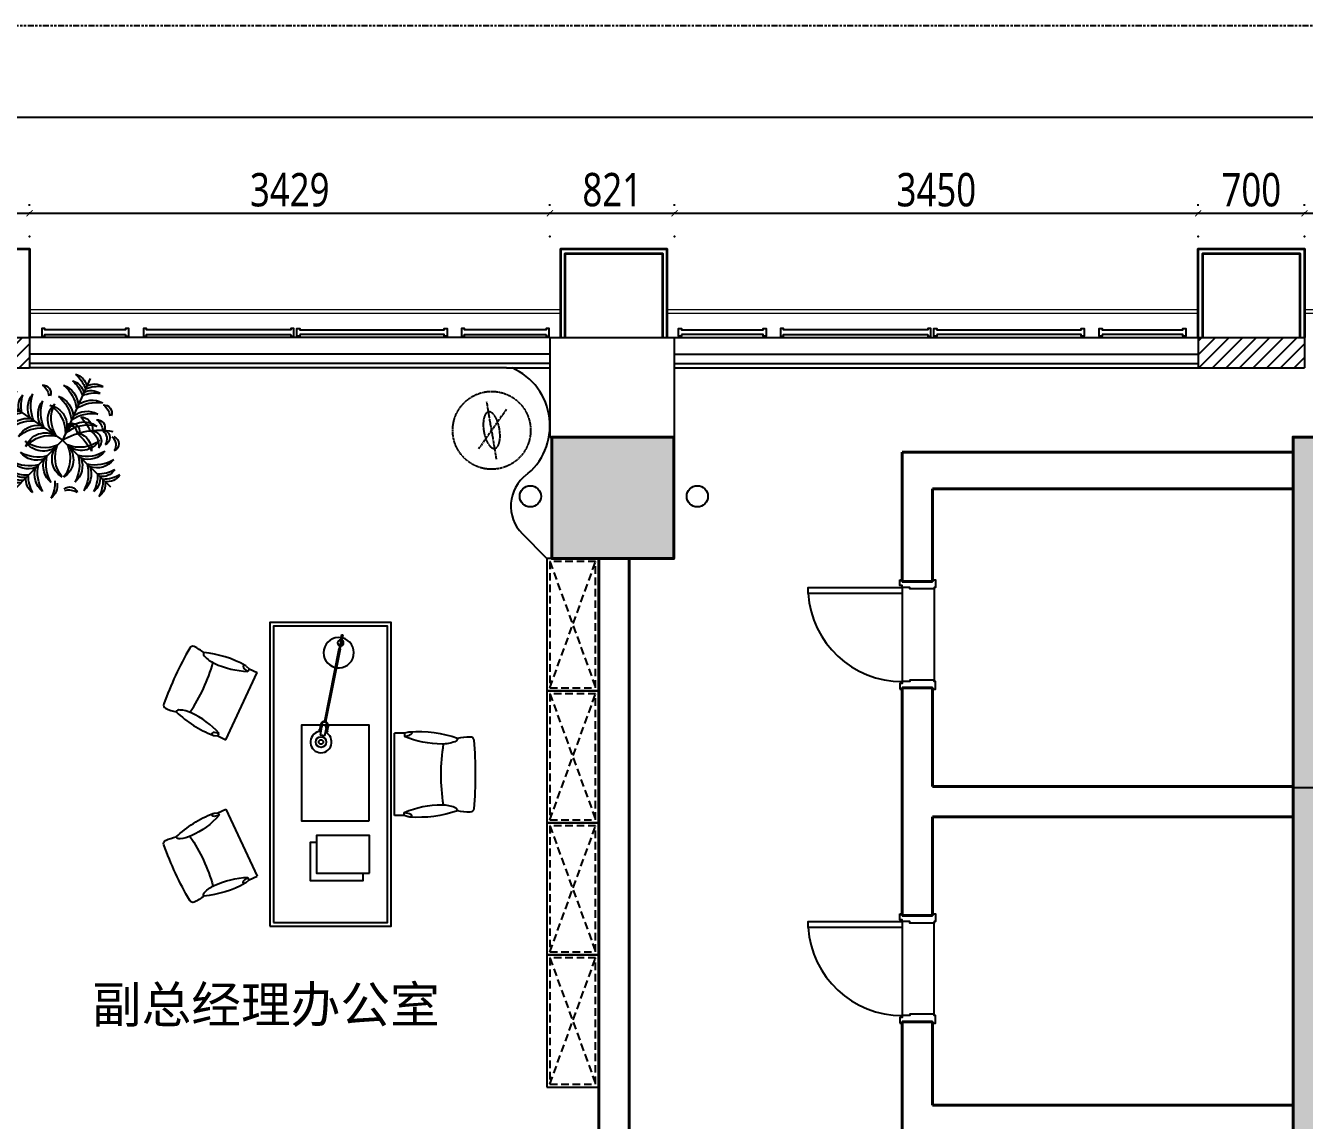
# Model space of a CAD drawing. Header units: millimetres. Extents: x 181055 to 256117, y -39966 to -14434.
# Drawn here: x 197841 to 206267, y -21644 to -14434 of the extents above; entities that cross this region are included whole.
import ezdxf
from ezdxf.enums import TextEntityAlignment as Align

# ---------------------------------------------------------------- set-up
doc = ezdxf.new("R2010")
doc.units = ezdxf.units.MM
doc.header["$LTSCALE"] = 10
for name, pattern in [('DASHED', [0.75, 0.5, -0.25]), ('X-ROOF-plan-SP01_$0$R1120_Topographical PlanLTSC-1000$0$OUH_A-FPB4--D- - Default$0${ Chain Double-Dash }', [2.75, 1.5, -0.25, 0.25, -0.25, 0.25, -0.25]), ('XR41-42F$0$LEVEL 31$0${ Tapered Dash }', [10, 4, -1, 1.5, -1, 1.5, -1])]:
    doc.linetypes.add(name, pattern=pattern)
for name, color, linetype in [('A-TEXT 文字_DWGshare.com', 7, 'Continuous'), ('A绿-1_DWGshare.com', 94, 'Continuous'), ('C-窗帘_DWGshare.com', 2, 'Continuous'), ('DOOR_DWGshare.com', 31, 'Continuous'), ('E6.室内植物_DWGshare.com', 94, 'Continuous'), ('P-(HATCH)_DWGshare.com', 8, 'Continuous'), ('P-0.18_DWGshare.com', 5, 'Continuous'), ('P-Furniture(活动家具)_DWGshare.com', 134, 'Continuous'), ('p-地坪_DWGshare.com', 251, 'Continuous'), ('P-护窗栏杆_DWGshare.com', 211, 'Continuous'), ('PUB_HATCH_DWGshare.com', 8, 'Continuous'), ('STAIR_DWGshare.com', 2, 'Continuous'), ('VPIPE-雨水_DWGshare.com', 7, 'Continuous'), ('WALL-隔墙_DWGshare.com', 5, 'Continuous'), ('门套_DWGshare.com', 31, 'Continuous')]:
    doc.layers.add(name, color=color, linetype=linetype)
doc.layers.add('Defpoints_DWGshare.com', color=7, linetype='Continuous', plot=False)
for name, color, linetype, lineweight in [('WALL_DWGshare.com', 7, 'Continuous', 40), ('WINDOW_DWGshare.com', 4, 'Continuous', 18), ('型材层_DWGshare.com', 3, 'Continuous', 35)]:
    doc.layers.add(name, color=color, linetype=linetype, lineweight=lineweight)
doc.styles.add('平面图（中文）-D', font='Microsoft YaHei.ttf')
doc.styles.add('黑体', font='Microsoft YaHei.ttf', dxfattribs={"width": 0.8})
doc.dimstyles.new('内部尺寸', dxfattribs={"dimscale": 2, "dimtxt": 110, "dimasz": 20, "dimexe": 30, "dimexo": 100, "dimgap": 20, "dimtad": 1, "dimdec": 0, "dimdsep": 46, "dimtxsty": '黑体', "dimblk": 'ARCHTICK', "dimcen": 20, "dimclrd": 251, "dimclre": 251, "dimclrt": 4, "dimadec": 0, "dimazin": 0, "dimtfac": 1, "dimtdec": 0, "dimtix": 1, "dimtmove": 1, "dimatfit": 3, "dimldrblk": 'DOT', "dimfxl": 1, "dimarcsym": 0})

# ---------------------------------------------------------------- blocks, each defined once
blk = doc.blocks.new('dd')
at = {"layer": 'WINDOW_DWGshare.com', "color": 1, "ltscale": 0.5}
for p, q in [((806484, -57563.4), (809984, -57563.4)), ((806484, -57587.4), (809984, -57587.4)), ((810684, -57563.4), (814184, -57563.4)), ((810684, -57587.4), (814184, -57587.4)), ((814884, -57563.4), (818384, -57563.4)), ((814884, -57587.4), (818384, -57587.4))]:
    blk.add_line(p, q, dxfattribs=at)
at = {"layer": '型材层_DWGshare.com', "color": 1, "ltscale": 0.5}
for points in [[(805784, -57747.2), (805784, -57163.4), (806484, -57163.4), (806484, -57747.2)], [(809984, -57747.2), (809984, -57163.4), (810684, -57163.4), (810684, -57747.2)], [(810014, -57747.2), (810014, -57193.4), (810654, -57193.4), (810654, -57747.2)], [(814184, -57747.2), (814184, -57163.4), (814884, -57163.4), (814884, -57747.2)], [(814214, -57747.2), (814214, -57193.4), (814854, -57193.4), (814854, -57747.2)]]:
    blk.add_lwpolyline(points, dxfattribs=at)
blk = doc.blocks.new('tasklight')
at = {"layer": 'P-Furniture(活动家具)_DWGshare.com', "color": 251}
for p, q in [((457.5, 270.3), (495.7, 282.4)), ((459, 265.6), (497.2, 277.6)), ((474.8, 265.3), (527.3, 281.8)), ((483.9, 236.7), (536.3, 253.2)), ((487.8, 282.5), (492.5, 284)), ((488.5, 280.1), (487.8, 282.5)), ((491.5, 270.6), (490, 275.3)), ((493.3, 281.6), (492.5, 284)), ((496.3, 272.1), (494.8, 276.8)), ((497.2, 277.6), (495.7, 282.4)), ((-25, 96.3), (440.3, 242.9)), ((-22.6, 88.7), (442.7, 235.3)), ((471.1, 227.4), (509.2, 239.4)), ((472.6, 222.7), (510.7, 234.7)), ((500.6, 242), (502.1, 237.2)), ((503.6, 232.4), (504.3, 230)), ((504.3, 230), (509.1, 231.5)), ((505.3, 243.5), (506.8, 238.7)), ((508.3, 233.9), (509.1, 231.5)), ((509.2, 239.4), (510.7, 234.7)), ((-96, 71.9), (-24.4, 94.4)), ((-94.8, 68), (-23.2, 90.6)), ((-71.7, 84.7), (-56.5, 89.6)), ((-70.8, 81.9), (-71.7, 84.7)), ((-55.6, 86.7), (-70.8, 81.9)), ((-57.8, 83.9), (-58.4, 85.8)), ((-55.6, 86.7), (-56.5, 89.6)), ((-22.6, 88.7), (-25, 96.3)), ((-115.6, 67.8), (-70.8, 81.9)), ((-113.2, 60.1), (-115.6, 67.8)), ((-113.2, 60.1), (-68.4, 74.3)), ((-94.8, 68), (-96, 71.9)), ((-70.8, 81.9), (-70.2, 80)), ((-69, 76.2), (-68.4, 74.3)), ((-67.4, 80.9), (-68, 82.8))]:
    blk.add_line(p, q, dxfattribs=at)
for radius in [35, 15]:
    blk.add_circle((572.3, 280.3), radius, dxfattribs=at)
for centre, radius, start, end in [((572.3, 280.3), 70, 209.85888, 185.11163), ((465, 246.5), 25, 107.48525, 287.48525), ((465, 246.5), 20, 107.48525, 287.48525), ((479.4, 251), 15, 107.48525, 287.48525), ((572.3, 280.3), 45, 178.01403, 216.95647), ((0, 100), 100, 19.7777, 195.19281), ((0, 100), 100, 199.7777, 15.19281), ((-62, 80.5), 20, 209.02221, 185.94829)]:
    blk.add_arc(centre, radius, start, end, dxfattribs=at)
blk = doc.blocks.new('08CH600B')
at = {"layer": 'P-Furniture(活动家具)_DWGshare.com', "color": 9, "linetype": 'ByBlock'}
for p, q in [((-271.2, -64.2), (-271.2, 0)), ((271.2, 0), (-271.2, 0)), ((271.2, -64.2), (271.2, 0)), ((-279.1, -90.8), (-271.2, -64.2)), ((279.1, -90.8), (271.2, -64.2))]:
    blk.add_line(p, q, dxfattribs=at)
at = {"layer": 'P-Furniture(活动家具)_DWGshare.com', "linetype": 'ByBlock'}
blk.add_line((-271.2, -64.2), (-250.3, -64.1), dxfattribs=at)
at = {"layer": 'P-Furniture(活动家具)_DWGshare.com', "color": 251, "linetype": 'ByBlock'}
for p, q in [((-271.2, -64.2), (-250.3, -64.1)), ((-250.3, -64.1), (-258.1, -99)), ((-250.3, -64.1), (-258.1, -99)), ((250.3, -64.1), (258.1, -99)), ((271.2, -64.2), (250.3, -64.1)), ((250.3, -64.1), (258.1, -99)), ((271.2, -64.2), (250.3, -64.1))]:
    blk.add_line(p, q, dxfattribs=at)
for centre, radius, start, end in [((-825.9, -310.1), 625.9, 359.74904, 23.14326), ((-825.9, -310.1), 625.9, 359.74904, 23.14326), ((825.9, -310.1), 625.9, 156.85674, 180.25096), ((825.9, -310.1), 625.9, 156.85674, 180.25096), ((-255.4, -99.9), 25.4, 180.53278, 200.53447), ((-255.4, -99.9), 25.4, 180.53278, 200.53447), ((-273.2, -106.6), 6.35, 200.53447, 296.55371), ((-273.2, -106.6), 6.35, 200.53447, 296.55371), ((-281.7, -89.6), 25.4, 296.55371, 338.19032), ((-281.7, -89.6), 25.4, 296.55371, 338.19032), ((281.7, -89.6), 25.4, 201.80968, 243.44629), ((281.7, -89.6), 25.4, 201.80968, 243.44629), ((273.2, -106.6), 6.35, 243.44629, 339.46553), ((273.2, -106.6), 6.35, 243.44629, 339.46553), ((255.4, -99.9), 25.4, 339.46553, 359.46722), ((255.4, -99.9), 25.4, 339.46553, 359.46722), ((-411.7, -315.8), 211.7, 337.79626, 0.81786), ((-411.7, -315.8), 211.7, 337.79626, 0.81786), ((0, -1515), 1208.4, 80.47185, 99.52815), ((0, -1515), 1208.4, 80.47185, 99.52815), ((411.7, -315.8), 211.7, 179.18214, 202.20374), ((411.7, -315.8), 211.7, 179.18214, 202.20374), ((-240.4, -390), 25.4, 273.26439, 346.58194), ((-240.4, -390), 25.4, 273.26439, 346.58194), ((240.4, -390), 25.4, 193.41806, 266.73561), ((240.4, -390), 25.4, 193.41806, 266.73561)]:
    blk.add_arc(centre, radius, start, end, dxfattribs=at)
at = {"layer": 'P-Furniture(活动家具)_DWGshare.com', "color": 9, "linetype": 'ByBlock'}
for centre, radius, start, end in [((490.1, -158), 773.1, 175.71112, 199.44049), ((-490.1, -158), 773.1, 340.55951, 4.28888), ((133, -501), 381.7, 167.02167, 179.39414), ((-133, -501), 381.7, 0.60586, 12.97833), ((-223.2, -497.3), 25.4, 179.41541, 265.12811), ((223.2, -497.3), 25.4, 274.87189, 0.58459), ((0, 2121.9), 2654.1, 265.12811, 274.87189)]:
    blk.add_arc(centre, radius, start, end, dxfattribs=at)
at = {"layer": 'P-Furniture(活动家具)_DWGshare.com', "linetype": 'ByBlock'}
for centre, start, end in [((-255.4, -99.9), 158.89787, 180.53278), ((255.4, -99.9), 359.46722, 21.10213)]:
    blk.add_arc(centre, 25.4, start, end, dxfattribs=at)
blk = doc.blocks.new('A$C1E5F07D9')
at = {"layer": 'P-Furniture(活动家具)_DWGshare.com', "color": 9, "ltscale": 500, "elevation": 0}
blk.add_lwpolyline([(1190.8, -392.7), (1190.8, -1192.7), (-809.2, -1192.7), (-809.2, -392.7)], close=True, dxfattribs=at)
at = {"layer": 'P-Furniture(活动家具)_DWGshare.com', "color": 251, "elevation": 0}
for points in [[(1165.8, -417.7), (1165.8, -1167.7), (-784.2, -1167.7), (-784.2, -417.7)], [(496, -1046.5), (-134, -1046.5), (-134, -601), (496, -601)], [(842.5, -1050.8), (592.5, -1050.8), (592.5, -700.8), (842.5, -700.8)]]:
    blk.add_lwpolyline(points, close=True, dxfattribs=at)
blk.add_lwpolyline([(639.7, -700.8), (639.7, -657.9), (889.7, -657.9), (889.7, -1007.9), (842.5, -1007.9)], dxfattribs=at)
at = {"layer": 'P-Furniture(活动家具)_DWGshare.com', "color": 251, "extrusion": (-2.4004e-12, -1.1193e-12, -1), "xscale": 0.9, "yscale": 0.9, "zscale": -0.9, "rotation": 155.0940914614292}
blk.add_blockref('08CH600B', (258.9, -206.4), dxfattribs=at)
at = {"layer": 'P-Furniture(活动家具)_DWGshare.com', "color": 251, "extrusion": (2.4004e-12, -1.1193e-12, -1), "xscale": -0.9, "yscale": 0.9, "zscale": -0.9, "rotation": 204.9059085385708}
blk.add_blockref('08CH600B', (-640.5, -206.4, 0), dxfattribs=at)
at = {"layer": 'P-Furniture(活动家具)_DWGshare.com', "color": 251, "extrusion": (-2.6486e-12, 0, -1), "zscale": -1, "rotation": 151.3099324738259}
blk.add_blockref('tasklight', (658.6, -759.1, 0), dxfattribs=at)
at = {"layer": 'P-Furniture(活动家具)_DWGshare.com', "color": 251, "rotation": 0.09224349215733131}
blk.add_blockref('08CH600B', (190.8, -1214.8, 0), dxfattribs=at)
blk = doc.blocks.new('awetaert')
at = {"layer": 'A绿-1_DWGshare.com', "color": 94}
for p in [(466590, 64655), (465936, 64470), (466005, 63794), (466753, 63804)]:
    blk.add_line(p, (466373, 64173), dxfattribs=at)
at = {"layer": 'A绿-1_DWGshare.com', "color": 94, "extrusion": (0, 0, -1)}
for centre, major_axis, start_param, end_param in [((466222, 64544), (51.1, 33), -1.10406, 0.972978), ((466136, 64503), (111, 72), -0.320826, 0.440009), ((466203, 64384), (238, 154), -0.314797, 0.447307), ((466327, 64443), (142, 92), -0.670097, 0.554161), ((466272, 64430), (231, 149), -0.285874, 0.225561), ((466421, 64520), (103, 66), -0.743935, 0.361458), ((466445, 64572), (103, 66), -0.743935, 0.361458), ((466296, 64482), (231, 149), -0.285874, 0.225561), ((466624, 64491), (103, 66), -1.513376, -0.407982), ((466103, 64476), (103, 66), 3.373546, 4.478939), ((466277, 64477), (231, 149), 3.509443, 4.020878), ((466151, 64443), (103, 66), 3.373546, 4.478939), ((466325, 64445), (231, 149), 3.509443, 4.020878), ((466271, 64427), (142, 92), 3.180843, 4.405101), ((466408, 64442), (238, 154), 3.287698, 4.049802), ((466288, 64356), (142, 92), -0.670097, 0.554161), ((466163, 64296), (238, 154), -0.314797, 0.447307), ((466606, 64318), (142, 92), 4.577107, 5.801365), ((466633, 64268), (231, 149), -1.377479, -0.866044), ((466601, 64439), (103, 66), -1.513376, -0.407982), ((466656, 64320), (231, 149), -1.377479, -0.866044), ((465992, 64313), (103, 66), 4.142987, 5.24838), ((466055, 64151), (231, 149), 4.601048, 5.112483), ((466040, 64280), (103, 66), 4.142987, 5.24838), ((466351, 64373), (142, 92), 3.180843, 4.405101), ((466488, 64388), (238, 154), 3.287698, 4.049802), ((466424, 64336), (138, 89), 2.799961, 4.548932), ((466535, 64343), (210, 135), 3.118318, 4.192068), ((466147, 64233), (210, 135), -0.457063, 0.616687), ((466245, 64285), (138, 89), -0.813927, 0.935044), ((466567, 64230), (142, 92), 4.577107, 5.801365), ((466644, 64185), (238, 154), 4.683961, 5.446065), ((466700, 64388), (51.1, 33), -1.10406, 0.972978), ((466614, 64346), (111, 72), -0.320826, 0.440009), ((466103, 64118), (231, 149), 4.601048, 5.112483), ((466099, 64174), (142, 92), 4.216825, 5.441083), ((466136, 64041), (238, 154), 4.572124, 5.334229), ((466569, 64043), (210, 135), 4.514581, 5.588331), ((466543, 64151), (138, 89), 4.196224, 5.945195), ((466447, 64246), (50, 32.3), -1.549403, 0.909803), ((466605, 64098), (238, 154), 4.683961, 5.446065), ((466340, 64156), (222, 143), -0.269202, 0.225046), ((466518, 64262), (77.2, 49.8), -1.012526, 0.722625), ((466646, 64272), (51.1, 33), -1.10406, 0.972978), ((466560, 64231), (111, 72), -0.320826, 0.440009), ((466179, 64120), (142, 92), 4.216825, 5.441083), ((466216, 63987), (238, 154), 4.572124, 5.334229), ((466241, 64066), (138, 89), 4.072995, 5.821966), ((466275, 63960), (210, 135), 4.429859, 5.503609), ((466662, 63680), (324, 470), -1.133588, -0.414839), ((466409, 64214), (69.3, 44.7), -0.917349, 0.448016), ((466206, 63880), (375, 242), -0.307165, 0.089693), ((466465, 64096), (115, 74), -0.725225, 0.634728), ((466598, 64166), (68.1, 43.9), -1.119203, 1.326036), ((466527, 64130), (111, 72), -0.510445, 0.717279), ((466637, 64182), (71.1, 45.9), -0.310939, 1.145878), ((466685, 64192), (50.7, 32.7), -0.627311, 1.742768), ((466708, 64134), (71.1, 45.9), -0.310939, 1.145878), ((466756, 64144), (50.7, 32.7), -0.627311, 1.742768), ((465987, 64012), (103, 66), 4.142987, 5.24838), ((466050, 63849), (231, 149), 4.601048, 5.112483), ((466222, 64251), (138, 89), 1.403697, 3.152668), ((466234, 64362), (210, 135), 1.722055, 2.795804), ((466456, 64024), (138, 89), 2.676732, 4.425702), ((466566, 64039), (210, 135), 3.033595, 4.107345), ((466185, 64033), (210, 135), 0.151258, 1.225008), ((466295, 64021), (138, 89), -0.167099, 1.581872), ((466508, 64366), (210, 135), 1.462799, 2.536549), ((466523, 64256), (138, 89), 1.105935, 2.854906), ((466105, 64116), (142, 92), 1.78458, 3.008838), ((466115, 64254), (238, 154), 1.891434, 2.653539), ((466182, 64323), (238, 154), 1.891434, 2.653539), ((466172, 64185), (142, 92), 1.78458, 3.008838), ((466392, 63972), (142, 92), 2.820562, 4.04482), ((466529, 63986), (238, 154), 3.175861, 3.937966), ((466223, 63981), (238, 154), 0.320638, 1.082742), ((466361, 63972), (142, 92), 0.213784, 1.438042), ((466561, 64328), (238, 154), 1.605065, 2.367169), ((466574, 64191), (142, 92), 1.249765, 2.474023), ((466630, 64261), (238, 154), 1.605065, 2.367169), ((466643, 64124), (142, 92), 1.249765, 2.474023), ((466069, 64001), (103, 66), 1.977283, 3.082676), ((466097, 64172), (231, 149), 2.11318, 2.624615), ((466324, 63903), (142, 92), 2.820562, 4.04482), ((466462, 63917), (238, 154), 3.175861, 3.937966), ((466293, 63914), (238, 154), 0.320638, 1.082742), ((466430, 63905), (142, 92), 0.213784, 1.438042), ((466374, 63897), (231, 149), 0.542383, 1.053819), ((466649, 64180), (231, 149), 1.633988, 2.145424), ((466683, 64009), (103, 66), 1.175927, 2.28132), ((466691, 64140), (231, 149), 1.633988, 2.145424), ((466724, 63969), (103, 66), 1.175927, 2.28132), ((466030, 63960), (103, 66), 1.977283, 3.082676), ((466058, 64132), (231, 149), 2.11318, 2.624615), ((466210, 63863), (103, 66), 2.746724, 3.852117), ((466381, 63897), (231, 149), 3.204785, 3.71622), ((466040, 63844), (231, 149), 0.542383, 1.053819), ((466211, 63816), (103, 66), 0.406487, 1.51188), ((466431, 63746), (51.1, 33), 4.507356, 6.584394), ((466546, 63868), (103, 66), 0.406487, 1.51188), ((466416, 63857), (231, 149), 0.542383, 1.053819), ((466587, 63828), (103, 66), 0.406487, 1.51188), ((466424, 63650), (111, 72), -1.24286, -0.482025)]:
    blk.add_ellipse(centre, major_axis=major_axis, ratio=1, start_param=start_param, end_param=end_param, dxfattribs=at)
blk = doc.blocks.new('_ArchTick')
at = {"color": 0, "linetype": 'ByBlock', "const_width": 0.15}
blk.add_lwpolyline([(-0.5, -0.5), (0.5, 0.5)], dxfattribs=at)
blk = doc.blocks.new('*D97')
at = {"color": 251, "lineweight": -2, "transparency": 16777216}
for p, q in [((197167.3, -15621.8), (197167.3, -15609.7)), ((197167.3, -15669.7), (197867.3, -15669.7)), ((197867.3, -15621.8), (197867.3, -15609.7))]:
    blk.add_line(p, q, dxfattribs=at)
at = {"layer": 'Defpoints_DWGshare.com', "color": 0, "transparency": 16777216}
for p in [(197867.3, -15669.7), (197167.3, -15821.8), (197867.3, -15821.8)]:
    blk.add_point(p, dxfattribs=at)
at = {"color": 251, "lineweight": -2, "transparency": 16777216, "xscale": 40, "yscale": 40, "zscale": 40, "rotation": 180}
blk.add_blockref('_ArchTick', (197167.3, -15669.7), dxfattribs=at)
at = {"color": 251, "lineweight": -2, "transparency": 16777216, "xscale": 40, "yscale": 40, "zscale": 40}
blk.add_blockref('_ArchTick', (197867.3, -15669.7), dxfattribs=at)
at = {"color": 4, "transparency": 16777216, "insert": (197517.3, -15516), "char_height": 220, "attachment_point": 5, "style": '黑体'}
blk.add_mtext('700', dxfattribs=at)
blk = doc.blocks.new('_Dot')
at = {"color": 0, "linetype": 'ByBlock', "lineweight": -2}
blk.add_line((-0.5, 0), (-1, 0), dxfattribs=at)
at = {"color": 0, "linetype": 'ByBlock', "const_width": 0.5}
blk.add_lwpolyline([(-0.25, 0, 1), (0.25, 0, 1)], format="xyb", close=True, dxfattribs=at)
blk = doc.blocks.new('*D98')
at = {"color": 251, "lineweight": -2, "transparency": 16777216}
for p, q in [((197867.3, -15621.8), (197867.3, -15609.7)), ((197867.3, -15669.7), (201296.3, -15669.7)), ((201296.3, -15621.8), (201296.3, -15609.7))]:
    blk.add_line(p, q, dxfattribs=at)
at = {"layer": 'Defpoints_DWGshare.com', "color": 0, "transparency": 16777216}
for p in [(201296.3, -15669.7), (197867.3, -15821.8), (201296.3, -15821.8)]:
    blk.add_point(p, dxfattribs=at)
at = {"color": 251, "lineweight": -2, "transparency": 16777216, "xscale": 40, "yscale": 40, "zscale": 40, "rotation": 180}
blk.add_blockref('_ArchTick', (197867.3, -15669.7), dxfattribs=at)
at = {"color": 251, "lineweight": -2, "transparency": 16777216, "xscale": 40, "yscale": 40, "zscale": 40}
blk.add_blockref('_ArchTick', (201296.3, -15669.7), dxfattribs=at)
at = {"color": 4, "transparency": 16777216, "insert": (199581.8, -15516), "char_height": 220, "attachment_point": 5, "style": '黑体'}
blk.add_mtext('3429', dxfattribs=at)
blk = doc.blocks.new('*D99')
at = {"color": 251, "lineweight": -2, "transparency": 16777216}
for p, q in [((201296.3, -15621.8), (201296.3, -15609.7)), ((201296.3, -15669.7), (202117.3, -15669.7)), ((202117.3, -15621.8), (202117.3, -15609.7))]:
    blk.add_line(p, q, dxfattribs=at)
at = {"layer": 'Defpoints_DWGshare.com', "color": 0, "transparency": 16777216}
for p in [(202117.3, -15669.7), (201296.3, -15821.8), (202117.3, -15821.8)]:
    blk.add_point(p, dxfattribs=at)
at = {"color": 251, "lineweight": -2, "transparency": 16777216, "xscale": 40, "yscale": 40, "zscale": 40, "rotation": 180}
blk.add_blockref('_ArchTick', (201296.3, -15669.7), dxfattribs=at)
at = {"color": 251, "lineweight": -2, "transparency": 16777216, "xscale": 40, "yscale": 40, "zscale": 40}
blk.add_blockref('_ArchTick', (202117.3, -15669.7), dxfattribs=at)
at = {"color": 4, "transparency": 16777216, "insert": (201706.8, -15515.5), "char_height": 220, "attachment_point": 5, "style": '黑体'}
blk.add_mtext('821', dxfattribs=at)
blk = doc.blocks.new('*D100')
at = {"color": 251, "lineweight": -2, "transparency": 16777216}
for p, q in [((202117.3, -15621.8), (202117.3, -15609.7)), ((202117.3, -15669.7), (205567.3, -15669.7)), ((205567.3, -15621.8), (205567.3, -15609.7))]:
    blk.add_line(p, q, dxfattribs=at)
at = {"layer": 'Defpoints_DWGshare.com', "color": 0, "transparency": 16777216}
for p in [(205567.3, -15669.7), (202117.3, -15821.8), (205567.3, -15821.8)]:
    blk.add_point(p, dxfattribs=at)
at = {"color": 251, "lineweight": -2, "transparency": 16777216, "xscale": 40, "yscale": 40, "zscale": 40, "rotation": 180}
blk.add_blockref('_ArchTick', (202117.3, -15669.7), dxfattribs=at)
at = {"color": 251, "lineweight": -2, "transparency": 16777216, "xscale": 40, "yscale": 40, "zscale": 40}
blk.add_blockref('_ArchTick', (205567.3, -15669.7), dxfattribs=at)
at = {"color": 4, "transparency": 16777216, "insert": (203842.3, -15515.9), "char_height": 220, "attachment_point": 5, "style": '黑体'}
blk.add_mtext('3450', dxfattribs=at)
blk = doc.blocks.new('*D101')
at = {"color": 251, "lineweight": -2, "transparency": 16777216}
for p, q in [((205567.3, -15621.8), (205567.3, -15609.7)), ((205567.3, -15669.7), (206267.3, -15669.7)), ((206267.3, -15621.8), (206267.3, -15609.7))]:
    blk.add_line(p, q, dxfattribs=at)
at = {"layer": 'Defpoints_DWGshare.com', "color": 0, "transparency": 16777216}
for p in [(206267.3, -15669.7), (205567.3, -15821.8), (206267.3, -15821.8)]:
    blk.add_point(p, dxfattribs=at)
at = {"color": 251, "lineweight": -2, "transparency": 16777216, "xscale": 40, "yscale": 40, "zscale": 40, "rotation": 180}
blk.add_blockref('_ArchTick', (205567.3, -15669.7), dxfattribs=at)
at = {"color": 251, "lineweight": -2, "transparency": 16777216, "xscale": 40, "yscale": 40, "zscale": 40}
blk.add_blockref('_ArchTick', (206267.3, -15669.7), dxfattribs=at)
at = {"color": 4, "transparency": 16777216, "insert": (205917.3, -15516), "char_height": 220, "attachment_point": 5, "style": '黑体'}
blk.add_mtext('700', dxfattribs=at)
blk = doc.blocks.new('*D102')
at = {"color": 251, "lineweight": -2, "transparency": 16777216}
for p, q in [((206267.3, -15621.8), (206267.3, -15609.7)), ((206267.3, -15669.7), (209767.3, -15669.7)), ((209767.3, -15621.8), (209767.3, -15609.7))]:
    blk.add_line(p, q, dxfattribs=at)
at = {"layer": 'Defpoints_DWGshare.com', "color": 0, "transparency": 16777216}
for p in [(209767.3, -15669.7), (206267.3, -15821.8), (209767.3, -15821.8)]:
    blk.add_point(p, dxfattribs=at)
at = {"color": 251, "lineweight": -2, "transparency": 16777216, "xscale": 40, "yscale": 40, "zscale": 40, "rotation": 180}
blk.add_blockref('_ArchTick', (206267.3, -15669.7), dxfattribs=at)
at = {"color": 251, "lineweight": -2, "transparency": 16777216, "xscale": 40, "yscale": 40, "zscale": 40}
blk.add_blockref('_ArchTick', (209767.3, -15669.7), dxfattribs=at)
at = {"color": 4, "transparency": 16777216, "insert": (208017.3, -15515.9), "char_height": 220, "attachment_point": 5, "style": '黑体'}
blk.add_mtext('3500', dxfattribs=at)
blk = doc.blocks.new('*D112')
at = {"color": 251, "lineweight": -2, "transparency": 16777216}
for p, q in [((184517.3, -15621.8), (184517.3, -14979.3)), ((229717.3, -15621.8), (229717.3, -14979.3)), ((229717.3, -15039.3), (184517.3, -15039.3))]:
    blk.add_line(p, q, dxfattribs=at)
at = {"layer": 'Defpoints_DWGshare.com', "color": 0, "transparency": 16777216}
for p in [(184517.3, -15039.3), (184517.3, -15821.8), (229717.3, -15821.8)]:
    blk.add_point(p, dxfattribs=at)
at = {"color": 251, "lineweight": -2, "transparency": 16777216, "xscale": 40, "yscale": 40, "zscale": 40, "rotation": 180}
blk.add_blockref('_ArchTick', (184517.3, -15039.3), dxfattribs=at)
at = {"color": 251, "lineweight": -2, "transparency": 16777216, "xscale": 40, "yscale": 40, "zscale": 40}
blk.add_blockref('_ArchTick', (229717.3, -15039.3), dxfattribs=at)
at = {"color": 4, "transparency": 16777216, "insert": (207117.3, -14885.6), "char_height": 220, "attachment_point": 5, "style": '黑体'}
blk.add_mtext('45200', dxfattribs=at)

msp = doc.modelspace()

# ---------------------------------------------------------------- hatches: boundary and pattern name
at = {"layer": 'P-(HATCH)_DWGshare.com', "ltscale": 0.5}
h = msp.add_hatch(dxfattribs=at)
h.set_pattern_fill('ANSI31', color=251, scale=20, style=0)
h.set_pattern_definition([(45, (382544.404, 365891.714), (-44.901281, 44.901281), [])])
h.paths.add_polyline_path([(197167.3, -16488.1), (197867.3, -16488.1), (197867.3, -16688.1), (197167.3, -16688.1)])
h = msp.add_hatch(dxfattribs=at)
h.set_pattern_fill('ANSI31', color=251, scale=20, style=0)
h.set_pattern_definition([(45, (390944.404, 365891.714), (-44.901281, 44.901281), [])])
h.paths.add_polyline_path([(205567.3, -16488.1), (206267.3, -16488.1), (206267.3, -16688.1), (205567.3, -16688.1)])
at = {"layer": 'WALL_DWGshare.com', "ltscale": 0.5}
h = msp.add_hatch(color=8, dxfattribs=at)
h.paths.add_polyline_path([(206542.3, -17487.9), (206542.3, -22987.7), (206192.3, -22987.7), (206192.3, -17137.7), (207667.3, -17137.7), (207667.3, -17487.9)])
h.paths.add_polyline_path([(212692.3, -25437.6), (206192.3, -25437.6), (206192.3, -24487.7), (206542.3, -24487.7), (206542.3, -25087.8), (212692.3, -25087.8), (212692.3, -24037.6), (213042.3, -24037.6), (213042.3, -25437.6)])

# ---------------------------------------------------------------- linework, layer by layer
for p, q in [((201047.3, -16656), (201047.3, -16658.1)), ((201296.3, -16688.1), (201296.3, -17144)), ((201296.3, -17144), (201309, -17144))]:
    msp.add_line(p, q)
at = {"color": 9}
msp.add_line((201109.2, -17774.6), (201275.6, -17944.2), dxfattribs=at)
at = {"color": 251, "linetype": 'DASHED', "ltscale": 10}
for p, q in [((201295.6, -18794.3), (201597.3, -17964.2)), ((201295.6, -17964.2), (201597.3, -18794.3)), ((201295.6, -19664.3), (201597.3, -18834.3)), ((201295.6, -18834.3), (201597.3, -19664.3)), ((201295.6, -20534.4), (201597.3, -19704.3)), ((201295.6, -19704.3), (201597.3, -20534.4)), ((201295.6, -21404.4), (201597.3, -20574.4)), ((201295.6, -20574.4), (201597.3, -21404.4))]:
    msp.add_line(p, q, dxfattribs=at)
at = {"linetype": 'XR41-42F$0$LEVEL 31$0${ Tapered Dash }'}
msp.add_lwpolyline([(181055.1, -14433.7), (231428.7, -14433.7), (231428.7, -39966.4), (181055.1, -39966.4)], close=True, dxfattribs=at)
at = {"color": 9}
for points in [[(201275.6, -18814.3), (201617.3, -18814.3), (201617.3, -17944.2), (201275.6, -17944.2)], [(201275.6, -19684.3), (201617.3, -19684.3), (201617.3, -18814.3), (201275.6, -18814.3)], [(201275.6, -20554.4), (201617.3, -20554.4), (201617.3, -19684.3), (201275.6, -19684.3)], [(201275.6, -21424.4), (201617.3, -21424.4), (201617.3, -20554.4), (201275.6, -20554.4)]]:
    msp.add_lwpolyline(points, close=True, dxfattribs=at)
at = {"color": 251, "linetype": 'DASHED', "ltscale": 10}
for points in [[(201295.6, -18794.3), (201597.3, -18794.3), (201597.3, -17964.2), (201295.6, -17964.2)], [(201295.6, -19664.3), (201597.3, -19664.3), (201597.3, -18834.3), (201295.6, -18834.3)], [(201295.6, -20534.4), (201597.3, -20534.4), (201597.3, -19704.3), (201295.6, -19704.3)], [(201295.6, -21404.4), (201597.3, -21404.4), (201597.3, -20574.4), (201295.6, -20574.4)]]:
    msp.add_lwpolyline(points, close=True, dxfattribs=at)
at = {"color": 9}
for centre, radius, start, end in [((200880.6, -17068.9), 415.7, 307.26639, 66.36431), ((201293.6, -17597.8), 255.5, 126.81893, 225.13841)]:
    msp.add_arc(centre, radius, start, end, dxfattribs=at)
at = {"layer": 'C-窗帘_DWGshare.com', "color": 2}
for points in [[(198500.5, -16468.5), (198500.5, -16478.5), (198520.5, -16478.5), (198520.5, -16428.5), (198500.5, -16428.5), (198500.5, -16438.5), (197968.5, -16438.5), (197968.5, -16428.5), (197948.5, -16428.5), (197948.5, -16478.5), (197968.5, -16478.5), (197968.5, -16468.5), (198500.5, -16468.5)], [(199589.1, -16468.5), (199589.1, -16478.5), (199609.1, -16478.5), (199609.1, -16428.5), (199589.1, -16428.5), (199589.1, -16438.5), (198637.4, -16438.5), (198637.4, -16428.5), (198617.4, -16428.5), (198617.4, -16478.5), (198637.4, -16478.5), (198637.4, -16468.5), (199589.1, -16468.5)], [(199649.1, -16468.5), (199649.1, -16478.5), (199629.1, -16478.5), (199629.1, -16428.5), (199649.1, -16428.5), (199649.1, -16438.5), (200599.8, -16438.5), (200599.8, -16428.5), (200619.8, -16428.5), (200619.8, -16478.5), (200599.8, -16478.5), (200599.8, -16468.5), (199649.1, -16468.5)], [(201270.6, -16468.5), (201270.6, -16478.5), (201290.6, -16478.5), (201290.6, -16428.5), (201270.6, -16428.5), (201270.6, -16438.5), (200734, -16438.5), (200734, -16428.5), (200714, -16428.5), (200714, -16478.5), (200734, -16478.5), (200734, -16468.5), (201270.6, -16468.5)], [(202163.9, -16468.5), (202163.9, -16478.5), (202143.9, -16478.5), (202143.9, -16428.5), (202163.9, -16428.5), (202163.9, -16438.5), (202700.5, -16438.5), (202700.5, -16428.5), (202720.5, -16428.5), (202720.5, -16478.5), (202700.5, -16478.5), (202700.5, -16468.5), (202163.9, -16468.5)], [(203785.4, -16468.5), (203785.4, -16478.5), (203805.4, -16478.5), (203805.4, -16428.5), (203785.4, -16428.5), (203785.4, -16438.5), (202834.7, -16438.5), (202834.7, -16428.5), (202814.7, -16428.5), (202814.7, -16478.5), (202834.7, -16478.5), (202834.7, -16468.5), (203785.4, -16468.5)], [(203845.4, -16468.5), (203845.4, -16478.5), (203825.4, -16478.5), (203825.4, -16428.5), (203845.4, -16428.5), (203845.4, -16438.5), (204797.1, -16438.5), (204797.1, -16428.5), (204817.1, -16428.5), (204817.1, -16478.5), (204797.1, -16478.5), (204797.1, -16468.5), (203845.4, -16468.5)], [(204934, -16468.5), (204934, -16478.5), (204914, -16478.5), (204914, -16428.5), (204934, -16428.5), (204934, -16438.5), (205466, -16438.5), (205466, -16428.5), (205486, -16428.5), (205486, -16478.5), (205466, -16478.5), (205466, -16468.5), (204934, -16468.5)]]:
    msp.add_lwpolyline(points, dxfattribs=at)
at = {"layer": 'DOOR_DWGshare.com'}
for points in [[(203617.3, -18174.2), (202997.3, -18174.2), (202997.3, -18134.2), (203617.3, -18134.2)], [(203617.3, -20374.2), (202997.3, -20374.2), (202997.3, -20334.2), (203617.3, -20334.2)]]:
    msp.add_lwpolyline(points, close=True, dxfattribs=at)
at = {"layer": 'DOOR_DWGshare.com', "color": 1}
for centre, end in [((203618.2, -18131.8), 269.914), ((203618.2, -20331.8), 269.9111)]:
    msp.add_arc(centre, 622.4, 183.90384, end, dxfattribs=at)
at = {"layer": 'E6.室内植物_DWGshare.com', "color": 251, "linetype": 'X-ROOF-plan-SP01_$0$R1120_Topographical PlanLTSC-1000$0$OUH_A-FPB4--D- - Default$0${ Chain Double-Dash }'}
for p, q in [((200944.8, -17288.5), (200879.9, -16910)), ((201009.3, -16962.1), (200825.3, -17222.4))]:
    msp.add_line(p, q, dxfattribs=at)
at = {"layer": 'E6.室内植物_DWGshare.com', "color": 9, "linetype": 'X-ROOF-plan-SP01_$0$R1120_Topographical PlanLTSC-1000$0$OUH_A-FPB4--D- - Default$0${ Chain Double-Dash }'}
msp.add_circle((200912.3, -17099.3), 256.6, dxfattribs=at)
at = {"layer": 'E6.室内植物_DWGshare.com', "color": 251, "linetype": 'X-ROOF-plan-SP01_$0$R1120_Topographical PlanLTSC-1000$0$OUH_A-FPB4--D- - Default$0${ Chain Double-Dash }', "extrusion": (0, 0, -1)}
msp.add_ellipse((200912.1, -17098), major_axis=(20.7, -120.6), ratio=0.425501, dxfattribs=at)
at = {"layer": 'P-0.18_DWGshare.com', "ltscale": 0.5}
msp.add_line((205567.3, -16488.2), (206267.3, -16488.1), dxfattribs=at)
at = {"layer": 'p-地坪_DWGshare.com', "ltscale": 0.5}
for p, q in [((203617.3, -18134.2), (203617.3, -18754.2)), ((203827.3, -18144.2), (203827.3, -18744.2)), ((203617.3, -20334.2), (203617.3, -20954.2)), ((203827.3, -20944.2), (203827.3, -20344.2))]:
    msp.add_line(p, q, dxfattribs=at)
at = {"layer": 'P-护窗栏杆_DWGshare.com', "color": 2}
for p, q in [((201296.3, -16598.1), (197867.3, -16598.1)), ((202117.3, -16598.1), (205567.3, -16598.1)), ((201296.3, -16658.1), (197867.3, -16658.1)), ((202117.3, -16658.1), (205567.3, -16658.1))]:
    msp.add_line(p, q, dxfattribs=at)
at = {"layer": 'PUB_HATCH_DWGshare.com'}
msp.add_solid([(201309, -17944), (202112.3, -17944), (201309, -17144), (202112.3, -17144)], dxfattribs=at)
at = {"layer": 'STAIR_DWGshare.com', "color": 9}
for p, q in [((201296.3, -16488.1), (197867.3, -16488.1)), ((202117.3, -16488.1), (205567.3, -16488.1)), ((201009, -16688.1), (197867.3, -16688.1)), ((202117.3, -16688.1), (205567.3, -16688.1))]:
    msp.add_line(p, q, dxfattribs=at)
at = {"layer": 'STAIR_DWGshare.com'}
msp.add_line((208038.8, -19454.2), (206192.3, -19454.2), dxfattribs=at)
at = {"layer": 'VPIPE-雨水_DWGshare.com', "color": 251, "linetype": 'Continuous'}
for centre in [(201167.3, -17534.2), (202267.3, -17534.2)]:
    msp.add_circle(centre, 70, dxfattribs=at)
at = {"layer": 'WALL-隔墙_DWGshare.com', "ltscale": 0.5}
for p, q in [((197162.1, -16488.1), (197867.3, -16488.1)), ((197867.3, -16488.1), (197867.3, -16688.1)), ((205562.1, -16488.1), (206267.3, -16488.1)), ((205567.3, -16488.1), (205567.3, -16688.1)), ((206267.3, -16488.1), (206267.3, -16688.1)), ((197167.3, -16688.1), (197867.3, -16688.1)), ((205567.3, -16688.1), (206267.3, -16688.1))]:
    msp.add_line(p, q, dxfattribs=at)
at = {"layer": 'WALL-隔墙_DWGshare.com'}
for p, q in [((201296.3, -16488), (201296.3, -16688.1)), ((201296.3, -16488.1), (202117.3, -16488.1)), ((202117.3, -17144), (202117.3, -16488.1)), ((201009, -16688.1), (201296.3, -16688.1))]:
    msp.add_line(p, q, dxfattribs=at)
at = {"layer": 'WALL_DWGshare.com'}
for p, q in [((203617.3, -17244.2), (203617.3, -18094.2)), ((206192.3, -17244.2), (203617.3, -17244.2)), ((203817.3, -17484.2), (206192.3, -17484.2)), ((203817.3, -18094.2), (203817.3, -17484.2)), ((201617.3, -17944), (201617.3, -24644)), ((201817.3, -17944), (201817.3, -24644)), ((203617.3, -18094.2), (203817.3, -18094.2)), ((203817.3, -18794.2), (203617.3, -18794.2)), ((203617.3, -18794.2), (203617.3, -19844.2)), ((203817.3, -19444.2), (203817.3, -18794.2)), ((203817.3, -19444.2), (206192.3, -19444.2)), ((203817.3, -19644.2), (206192.3, -19644.2)), ((203817.3, -20294.2), (203817.3, -19644.2)), ((203617.3, -19844.2), (203617.3, -20294.2)), ((203617.3, -20294.2), (203817.3, -20294.2)), ((203817.3, -20994.2), (203617.3, -20994.2)), ((203617.3, -20994.2), (203617.3, -22044.2)), ((203817.3, -21544.2), (203817.3, -20994.2)), ((203817.3, -21544.2), (206192.3, -21544.2))]:
    msp.add_line(p, q, dxfattribs=at)
msp.add_lwpolyline([(202112.3, -17144), (201309, -17144), (201309, -17944), (202112.3, -17944)], close=True, dxfattribs=at)
at = {"layer": 'WALL_DWGshare.com', "ltscale": 0.5}
msp.add_lwpolyline([(206542.3, -17494.4), (206542.3, -22994.2), (206192.3, -22994.2), (206192.3, -17144.2), (207667.3, -17144.2), (207667.3, -17494.4), (206542.3, -17494.4)], dxfattribs=at)
at = {"layer": '门套_DWGshare.com'}
for points in [[(203602.3, -18084.2), (203617.3, -18084.2), (203617.3, -18094.2), (203817.3, -18094.2), (203817.3, -18084.2), (203837.3, -18084.2), (203837.3, -18134.2), (203827.3, -18134.2), (203827.3, -18144.2), (203667.3, -18144.2), (203667.3, -18134.2), (203617.3, -18134.2), (203617.3, -18122.2), (203602.3, -18122.2)], [(203602.3, -18804.2), (203617.3, -18804.2), (203617.3, -18794.2), (203817.3, -18794.2), (203817.3, -18804.2), (203837.3, -18804.2), (203837.3, -18754.2), (203827.3, -18754.2), (203827.3, -18744.2), (203667.3, -18744.2), (203667.3, -18754.2), (203617.3, -18754.2), (203617.3, -18766.2), (203602.3, -18766.2)], [(203602.3, -20284.2), (203617.3, -20284.2), (203617.3, -20294.2), (203817.3, -20294.2), (203817.3, -20284.2), (203837.3, -20284.2), (203837.3, -20334.2), (203827.3, -20334.2), (203827.3, -20344.2), (203667.3, -20344.2), (203667.3, -20334.2), (203617.3, -20334.2), (203617.3, -20322.2), (203602.3, -20322.2)], [(203602.3, -21004.2), (203617.3, -21004.2), (203617.3, -20994.2), (203817.3, -20994.2), (203817.3, -21004.2), (203837.3, -21004.2), (203837.3, -20954.2), (203827.3, -20954.2), (203827.3, -20944.2), (203667.3, -20944.2), (203667.3, -20954.2), (203617.3, -20954.2), (203617.3, -20966.2), (203602.3, -20966.2)]]:
    msp.add_lwpolyline(points, close=True, dxfattribs=at)

# ---------------------------------------------------------------- block references
at = {"layer": 'E6.室内植物_DWGshare.com', "xscale": 0.84, "yscale": 0.84, "zscale": 0.84}
msp.add_blockref('awetaert', (-193669.8, -71069), dxfattribs=at)
at = {"layer": 'P-0.18_DWGshare.com', "ltscale": 0.5}
msp.add_blockref('dd', (-608616.8, 41259.2), dxfattribs=at)
at = {"layer": 'P-Furniture(活动家具)_DWGshare.com', "xscale": -1, "rotation": 90}
msp.add_blockref('A$C1E5F07D9', (199057.5, -19174.3, 0), dxfattribs=at)

# ---------------------------------------------------------------- texts
at = {"layer": 'A-TEXT 文字_DWGshare.com', "style": '平面图（中文）-D'}
msp.add_text('副总经理办公室', height=240, dxfattribs=at).set_placement((199424.3, -20881.2), align=Align.MIDDLE_CENTER)

# ---------------------------------------------------------------- dimensions: what is measured, and where the dimension line sits
for base, p1, p2, picture, middle in [((184517.3, -15039.3), (229717.3, -15821.8), (184517.3, -15821.8), '*D112', (207117.3, -14885.6)), ((197867.3, -15669.7), (197167.3, -15821.8), (197867.3, -15821.8), '*D97', (197517.3, -15516)), ((201296.3, -15669.7), (197867.3, -15821.8), (201296.3, -15821.8), '*D98', (199581.8, -15516)), ((202117.3, -15669.7), (201296.3, -15821.8), (202117.3, -15821.8), '*D99', (201706.8, -15515.5)), ((205567.3, -15669.7), (202117.3, -15821.8), (205567.3, -15821.8), '*D100', (203842.3, -15515.9)), ((206267.3, -15669.7), (205567.3, -15821.8), (206267.3, -15821.8), '*D101', (205917.3, -15516)), ((209767.3, -15669.7), (206267.3, -15821.8), (209767.3, -15821.8), '*D102', (208017.3, -15515.9))]:
    dim = msp.add_linear_dim(base=base, p1=p1, p2=p2, dimstyle='内部尺寸')
    dim.commit()
    dim.dimension.update_dxf_attribs({"geometry": picture, "text_midpoint": middle})

doc.saveas('drawing.dxf')
